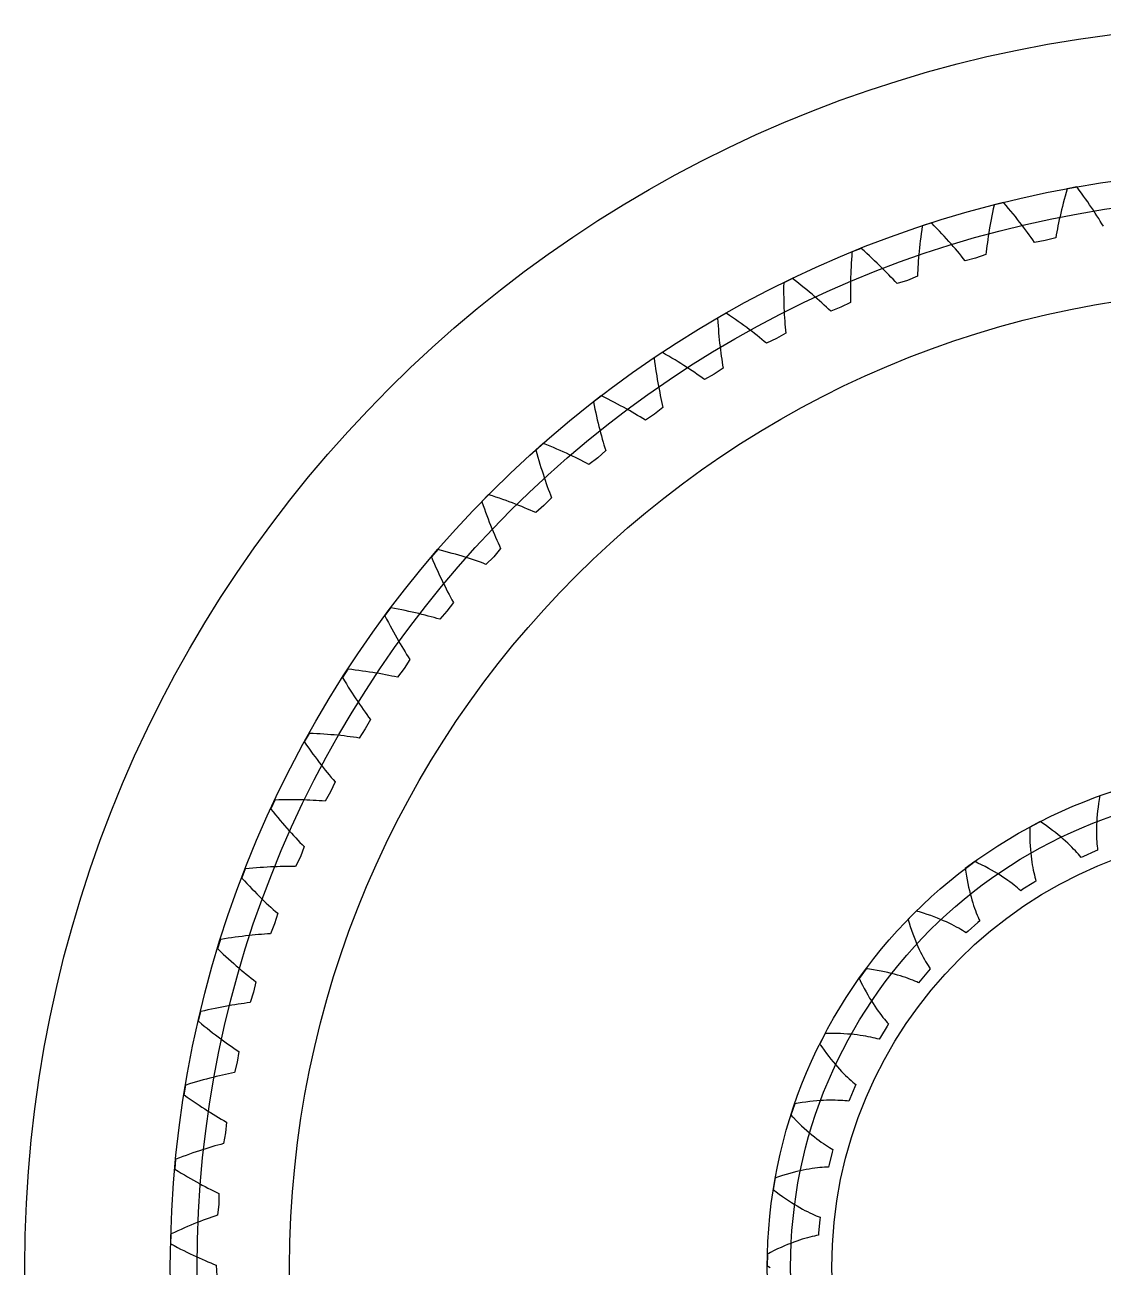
# Model space of a CAD drawing. Extents: x -107 to 107, y -107 to 107.
# Drawn here: x -106.8 to -14.1, y 0 to 106.8 of the extents above; entities that cross this region are included whole.
import ezdxf

# ---------------------------------------------------------------- set-up
doc = ezdxf.new("R2010")
doc.units = 0
for name, color, linetype in [('planetgear', 7, 'CONTINUOUS'), ('planetgear_guides', 5, 'CONTINUOUS'), ('ringgear', 7, 'CONTINUOUS'), ('ringgear_guides', 5, 'CONTINUOUS')]:
    doc.layers.add(name, color=color, linetype=linetype)

msp = doc.modelspace()

# ---------------------------------------------------------------- linework, layer by layer
at = {"layer": 'planetgear'}
msp.add_lwpolyline([(-13.470761, 40.835507), (-14.431628, 40.505902), (-14.43191, 40.505666), (-14.433821, 40.494596), (-14.437619, 40.472485), (-14.452505, 40.38442), (-14.480827, 40.210112), (-14.531822, 39.868863), (-14.575578, 39.537562), (-14.612448, 39.216352), (-14.64279, 38.90537), (-14.666963, 38.60474), (-14.685328, 38.314581), (-14.698249, 38.034999), (-14.706092, 37.766093), (-14.709224, 37.507951), (-14.708014, 37.260652), (-14.702832, 37.024267), (-14.69405, 36.798856), (-14.682039, 36.58447), (-14.667172, 36.38115), (-14.649823, 36.188928), (-14.630364, 36.007827), (-14.60917, 35.83786), (-14.810451, 35.753889), (-15.830956, 35.31389), (-16.030192, 35.225175), (-16.139233, 35.357267), (-16.257561, 35.49574), (-16.385423, 35.640313), (-16.52306, 35.7907), (-16.670704, 35.946607), (-16.828581, 36.107735), (-16.996909, 36.273778), (-17.175899, 36.444425), (-17.365755, 36.619359), (-17.566672, 36.798257), (-17.778838, 36.980791), (-18.002432, 37.166628), (-18.237627, 37.355429), (-18.484584, 37.546852), (-18.74346, 37.740548), (-19.014401, 37.936166), (-19.297545, 38.133348), (-19.443734, 38.232414), (-19.517989, 38.282045), (-19.536674, 38.294463), (-19.546035, 38.300673), (-19.5464, 38.30063), (-20.445693, 37.828212), (-20.445935, 37.827936), (-20.446134, 37.816704), (-20.446512, 37.794273), (-20.447781, 37.704967), (-20.449163, 37.528379), (-20.447469, 37.183345), (-20.440139, 36.849247), (-20.427545, 36.526173), (-20.41006, 36.214204), (-20.388058, 35.913408), (-20.361915, 35.623846), (-20.332007, 35.345568), (-20.29871, 35.078616), (-20.2624, 34.823021), (-20.223454, 34.578806), (-20.182249, 34.345982), (-20.139161, 34.124553), (-20.094565, 33.914513), (-20.048836, 33.715845), (-20.002347, 33.528525), (-19.955472, 33.352516), (-19.90858, 33.187776), (-20.094684, 33.074063), (-21.036064, 32.483442), (-21.219423, 32.365354), (-21.347349, 32.479253), (-21.485429, 32.59804), (-21.633861, 32.721401), (-21.792841, 32.849015), (-21.962554, 32.980557), (-22.143177, 33.115697), (-22.334878, 33.254099), (-22.53782, 33.395423), (-22.752155, 33.539326), (-22.978026, 33.685457), (-23.215569, 33.833465), (-23.46491, 33.982992), (-23.726169, 34.133678), (-23.999453, 34.28516), (-24.284863, 34.437069), (-24.582489, 34.589035), (-24.892414, 34.740685), (-25.052012, 34.816274), (-25.132973, 34.853989), (-25.153335, 34.863408), (-25.163534, 34.868117), (-25.163888, 34.868019), (-25.980527, 34.263861), (-25.980725, 34.263551), (-25.979207, 34.252421), (-25.976156, 34.230194), (-25.963778, 34.141741), (-25.938188, 33.967012), (-25.883844, 33.626281), (-25.8256, 33.297217), (-25.763837, 32.979852), (-25.698935, 32.674208), (-25.631275, 32.380295), (-25.561237, 32.098117), (-25.4892, 31.827666), (-25.415543, 31.568926), (-25.340642, 31.321869), (-25.264874, 31.086461), (-25.188611, 30.862656), (-25.112227, 30.650399), (-25.036091, 30.449628), (-24.960572, 30.260269), (-24.886034, 30.082241), (-24.81284, 29.91545), (-24.74135, 29.759799), (-24.907915, 29.61901), (-25.748105, 28.89161), (-25.911289, 28.746916), (-26.055102, 28.839952), (-26.209696, 28.93627), (-26.37522, 29.035527), (-26.551817, 29.137377), (-26.739621, 29.241471), (-26.938755, 29.347455), (-27.149337, 29.454972), (-27.371474, 29.563661), (-27.605263, 29.673159), (-27.850794, 29.783099), (-28.108146, 29.893111), (-28.377391, 30.002824), (-28.65859, 30.111863), (-28.951794, 30.219853), (-29.257048, 30.326414), (-29.574384, 30.431167), (-29.903826, 30.53373), (-30.073092, 30.584071), (-30.158862, 30.608985), (-30.180423, 30.615186), (-30.191221, 30.618282), (-30.191556, 30.618131), (-30.906401, 29.896394), (-30.906549, 29.896057), (-30.903349, 29.88529), (-30.896941, 29.863789), (-30.871205, 29.778263), (-30.819243, 29.609488), (-30.713524, 29.281045), (-30.605731, 28.964728), (-30.496246, 28.660511), (-30.385448, 28.368356), (-30.273716, 28.088216), (-30.161425, 27.820037), (-30.048948, 27.563752), (-29.936657, 27.319287), (-29.824922, 27.086559), (-29.714106, 26.865476), (-29.604574, 26.655935), (-29.496684, 26.457826), (-29.390793, 26.27103), (-29.287253, 26.095418), (-29.186412, 25.930854), (-29.088616, 25.777192), (-28.994204, 25.634277), (-29.137325, 25.469713), (-29.856631, 24.622583), (-29.995815, 24.454675), (-30.152146, 24.524667), (-30.31963, 24.596257), (-30.498366, 24.669084), (-30.688441, 24.742783), (-30.889933, 24.816989), (-31.102913, 24.891333), (-31.327439, 24.965445), (-31.563564, 25.038951), (-31.811328, 25.111478), (-32.070763, 25.182649), (-32.341893, 25.252088), (-32.62473, 25.319415), (-32.919278, 25.384252), (-33.225531, 25.446218), (-33.543473, 25.504934), (-33.873081, 25.560018), (-34.214318, 25.61109), (-34.389285, 25.635002), (-34.477852, 25.646532), (-34.500107, 25.649369), (-34.511251, 25.65078), (-34.51156, 25.65058), (-35.107854, 24.828181), (-35.107949, 24.827826), (-35.103143, 24.817673), (-35.093528, 24.797402), (-35.055039, 24.716807), (-34.977922, 24.557942), (-34.823305, 24.249486), (-34.66849, 23.953331), (-34.51385, 23.669392), (-34.359753, 23.397574), (-34.206567, 23.137773), (-34.054654, 22.889878), (-33.904374, 22.653766), (-33.756082, 22.429307), (-33.61013, 22.216363), (-33.466865, 22.014787), (-33.32663, 21.824422), (-33.189764, 21.645104), (-33.056599, 21.476661), (-32.927465, 21.318913), (-32.802686, 21.171671), (-32.68258, 21.034738), (-32.567458, 20.90791), (-32.683782, 20.723427), (-33.265344, 19.776423), (-33.377266, 19.589236), (-33.542448, 19.634545), (-33.718898, 19.67973), (-33.906656, 19.724419), (-34.105753, 19.76824), (-34.316212, 19.810819), (-34.538044, 19.85178), (-34.771252, 19.890749), (-35.01583, 19.92735), (-35.271761, 19.961206), (-35.539021, 19.99194), (-35.817572, 20.019177), (-36.107372, 20.042541), (-36.408365, 20.061655), (-36.720489, 20.076146), (-37.043668, 20.08564), (-37.377821, 20.089764), (-37.722855, 20.088147), (-37.899422, 20.085071), (-37.988711, 20.082946), (-38.011138, 20.082352), (-38.022367, 20.082046), (-38.022642, 20.081801), (-38.486409, 19.178017), (-38.486448, 19.177651), (-38.480149, 19.16835), (-38.467553, 19.149785), (-38.417211, 19.07601), (-38.316747, 18.930778), (-38.116857, 18.649539), (-37.918649, 18.380488), (-37.722478, 18.123482), (-37.528694, 17.878372), (-37.337645, 17.645), (-37.149671, 17.423199), (-36.96511, 17.212795), (-36.784293, 17.013603), (-36.607545, 16.825435), (-36.435189, 16.64809), (-36.267538, 16.481363), (-36.104903, 16.325039), (-35.947587, 16.178898), (-35.795886, 16.04271), (-35.650093, 15.916241), (-35.510491, 15.799247), (-35.377359, 15.691479), (-35.464158, 15.491401), (-35.894345, 14.466721), (-35.976381, 14.264643), (-36.146544, 14.284206), (-36.327824, 14.301926), (-36.520203, 14.31743), (-36.723656, 14.330346), (-36.938148, 14.340299), (-37.163633, 14.346918), (-37.400056, 14.349832), (-37.647355, 14.348669), (-37.905455, 14.34306), (-38.174274, 14.332637), (-38.453719, 14.317034), (-38.743689, 14.295886), (-39.044072, 14.26883), (-39.354749, 14.235506), (-39.67559, 14.195555), (-40.006457, 14.148623), (-40.347201, 14.094356), (-40.521228, 14.064363), (-40.609147, 14.048633), (-40.63122, 14.044623), (-40.642271, 14.042606), (-40.642505, 14.042322), (-40.962875, 13.078336), (-40.962858, 13.077968), (-40.955213, 13.069738), (-40.93993, 13.053313), (-40.878917, 12.988087), (-40.757461, 12.859893), (-40.516983, 12.612464), (-40.280027, 12.376822), (-40.046923, 12.152773), (-39.817995, 11.940117), (-39.59356, 11.738644), (-39.373932, 11.548136), (-39.159416, 11.36837), (-38.950311, 11.199115), (-38.746911, 11.040132), (-38.549503, 10.891176), (-38.358366, 10.751994), (-38.173775, 10.622329), (-37.995993, 10.501915), (-37.825282, 10.39048), (-37.661892, 10.287748), (-37.506067, 10.193436), (-37.358044, 10.107253), (-37.413284, 9.89627), (-37.682013, 8.817931), (-37.732241, 8.605699), (-37.903396, 8.599057), (-38.085256, 8.588897), (-38.277747, 8.574853), (-38.480787, 8.55656), (-38.694285, 8.533655), (-38.918137, 8.505776), (-39.152235, 8.472566), (-39.396458, 8.433667), (-39.650677, 8.388725), (-39.914754, 8.337389), (-40.188543, 8.279312), (-40.471886, 8.214148), (-40.764619, 8.141556), (-41.066568, 8.061197), (-41.377551, 7.972739), (-41.697375, 7.87585), (-42.025842, 7.770205), (-42.193252, 7.713998), (-42.277739, 7.685031), (-42.298941, 7.677699), (-42.309555, 7.674019), (-42.309742, 7.673702), (-42.479206, 6.67211), (-42.479133, 6.671749), (-42.470321, 6.664783), (-42.452711, 6.650883), (-42.382456, 6.595735), (-42.242854, 6.487584), (-41.967424, 6.279763), (-41.697275, 6.083053), (-41.432702, 5.897214), (-41.173995, 5.721996), (-40.921436, 5.557143), (-40.675301, 5.402394), (-40.435857, 5.257481), (-40.203367, 5.122129), (-39.978082, 4.996058), (-39.760249, 4.878982), (-39.550107, 4.770608), (-39.347885, 4.67064), (-39.153806, 4.578775), (-38.968085, 4.494706), (-38.790928, 4.418119), (-38.622532, 4.348699), (-38.463089, 4.286122), (-38.485475, 4.069179), (-38.586447, 2.962456), (-38.603689, 2.745044), (-38.771824, 2.712354), (-38.950002, 2.674552), (-39.138093, 2.631289), (-39.335962, 2.582216), (-39.54346, 2.526989), (-39.760434, 2.465266), (-39.986719, 2.39671), (-40.222141, 2.320986), (-40.466521, 2.237765), (-40.719667, 2.14672), (-40.981381, 2.04753), (-41.251456, 1.939877), (-41.529677, 1.82345), (-41.815821, 1.697941), (-42.109656, 1.563048), (-42.410943, 1.418474), (-42.719433, 1.263927), (-42.876301, 1.182824), (-42.955376, 1.141299), (-42.975211, 1.130816), (-42.985138, 1.125559), (-42.985275, 1.125218), (-42.999861, 0.109495), (-42.999734, 0.10915), (-42.989961, 0.10361), (-42.970436, 0.092562), (-42.892585, 0.048784), (-42.738111, -0.03679)], dxfattribs=at)
at = {"layer": 'planetgear_guides'}
for radius in [43, 41, 37.455364]:
    msp.add_circle((0, 0), radius, dxfattribs=at)
at = {"layer": 'ringgear'}
msp.add_lwpolyline([(-14.106644, 89.478945), (-14.240254, 89.700618), (-14.378073, 89.925397), (-14.520154, 90.15323), (-14.666552, 90.384065), (-14.81732, 90.61785), (-14.972512, 90.854532), (-15.13218, 91.094056), (-15.296375, 91.336368), (-15.46515, 91.581413), (-15.638554, 91.829135), (-15.816639, 92.079478), (-15.999453, 92.332384), (-16.187046, 92.587797), (-16.379467, 92.845657), (-16.391654, 92.861853), (-16.393179, 92.863879), (-16.393512, 92.864109), (-17.214127, 92.715499), (-17.214357, 92.715167), (-17.215075, 92.712736), (-17.220809, 92.693294), (-17.310579, 92.38433), (-17.396688, 92.079351), (-17.479201, 91.778395), (-17.558183, 91.481499), (-17.633701, 91.188698), (-17.705822, 90.900028), (-17.774613, 90.615523), (-17.840142, 90.335217), (-17.902476, 90.059142), (-17.961683, 89.787332), (-18.017832, 89.519816), (-18.070991, 89.256626), (-18.121229, 88.997791), (-18.168616, 88.74334), (-18.213221, 88.493301), (-19.115413, 88.253561), (-19.115413, 88.253561), (-20.035949, 88.098505), (-20.180017, 88.307678), (-20.328444, 88.519716), (-20.48128, 88.734566), (-20.638578, 88.952172), (-20.800388, 89.172478), (-20.966758, 89.39543), (-21.13774, 89.620969), (-21.313381, 89.849038), (-21.49373, 90.07958), (-21.678833, 90.312537), (-21.868739, 90.547847), (-22.063492, 90.785454), (-22.263139, 91.025295), (-22.467725, 91.26731), (-22.677294, 91.511438), (-22.690558, 91.526765), (-22.692218, 91.528681), (-22.692565, 91.528889), (-23.501126, 91.324625), (-23.501333, 91.324277), (-23.501883, 91.321803), (-23.506277, 91.302015), (-23.574754, 90.987645), (-23.63985, 90.677501), (-23.701632, 90.371616), (-23.760169, 90.070022), (-23.81553, 89.77275), (-23.867783, 89.479831), (-23.916999, 89.191295), (-23.963246, 88.90717), (-24.006594, 88.627486), (-24.047115, 88.352268), (-24.084877, 88.081544), (-24.119951, 87.81534), (-24.152409, 87.55368), (-24.182321, 87.296589), (-24.209758, 87.044089), (-25.093487, 86.743339), (-25.093487, 86.743339), (-26.001295, 86.525825), (-26.159302, 86.724679), (-26.321852, 86.926094), (-26.488995, 87.130013), (-26.660776, 87.336377), (-26.837242, 87.545128), (-27.01844, 87.756206), (-27.204414, 87.969551), (-27.39521, 88.185103), (-27.590871, 88.4028), (-27.79144, 88.622581), (-27.996961, 88.844384), (-28.207476, 89.068146), (-28.423025, 89.293803), (-28.643649, 89.521293), (-28.869389, 89.750551), (-28.883669, 89.764936), (-28.885455, 89.766735), (-28.885816, 89.766918), (-29.678552, 89.507952), (-29.678735, 89.507592), (-29.679115, 89.505085), (-29.682148, 89.485044), (-29.729012, 89.166734), (-29.772791, 88.85287), (-29.813555, 88.543482), (-29.851374, 88.238596), (-29.886319, 87.93824), (-29.918461, 87.642438), (-29.947872, 87.351216), (-29.974622, 87.064597), (-29.998783, 86.782607), (-30.020427, 86.505265), (-30.039626, 86.232596), (-30.056453, 85.964618), (-30.070978, 85.701354), (-30.083276, 85.44282), (-30.093418, 85.189037), (-30.954563, 84.82868), (-30.954563, 84.82868), (-31.845411, 84.549723), (-32.01662, 84.73733), (-32.192536, 84.927182), (-32.373205, 85.11922), (-32.558668, 85.31338), (-32.748969, 85.509602), (-32.944149, 85.707822), (-33.144249, 85.907979), (-33.34931, 86.110008), (-33.559371, 86.313845), (-33.774471, 86.519427), (-33.994649, 86.726687), (-34.219943, 86.935561), (-34.450389, 87.145983), (-34.686023, 87.357887), (-34.926882, 87.571205), (-34.94211, 87.584582), (-34.944015, 87.586255), (-34.944388, 87.586413), (-35.717603, 87.273953), (-35.717761, 87.27358), (-35.717969, 87.271054), (-35.719628, 87.250852), (-35.74466, 86.930086), (-35.766918, 86.613967), (-35.786474, 86.302518), (-35.803398, 85.995762), (-35.817765, 85.693721), (-35.829646, 85.396415), (-35.839114, 85.103865), (-35.846242, 84.816089), (-35.851103, 84.533107), (-35.853771, 84.254935), (-35.854317, 83.981591), (-35.852817, 83.71309), (-35.849343, 83.449448), (-35.843969, 83.190678), (-35.836769, 82.936794), (-36.671315, 82.518511), (-36.671315, 82.518511), (-37.541049, 82.17941), (-37.724661, 82.354896), (-37.913124, 82.532301), (-38.106477, 82.711562), (-38.304758, 82.892613), (-38.508005, 83.075391), (-38.716257, 83.25983), (-38.92955, 83.445864), (-39.147919, 83.633428), (-39.371401, 83.822455), (-39.600029, 84.012878), (-39.833838, 84.20463), (-40.072861, 84.397643), (-40.317129, 84.591848), (-40.566675, 84.787177), (-40.82153, 84.983561), (-40.837635, 84.995869), (-40.83965, 84.997407), (-40.840032, 84.99754), (-41.590122, 84.633042), (-41.590255, 84.632659), (-41.59029, 84.630124), (-41.590566, 84.609857), (-41.59365, 84.28813), (-41.594284, 83.971229), (-41.592539, 83.659171), (-41.588491, 83.351976), (-41.582212, 83.049658), (-41.573776, 82.752235), (-41.563258, 82.45972), (-41.550731, 82.172129), (-41.53627, 81.889475), (-41.519947, 81.61177), (-41.501839, 81.339025), (-41.482019, 81.071253), (-41.460562, 80.808462), (-41.437541, 80.550662), (-41.413032, 80.297861), (-42.217088, 79.823602), (-42.217088, 79.823602), (-43.061653, 79.425939), (-43.256813, 79.588486), (-43.456943, 79.752616), (-43.662078, 79.918264), (-43.872252, 80.085362), (-44.087499, 80.253843), (-44.307852, 80.423641), (-44.533343, 80.594686), (-44.764004, 80.766911), (-44.999864, 80.940246), (-45.240954, 81.114623), (-45.487304, 81.289973), (-45.73894, 81.466224), (-45.995893, 81.643307), (-46.258187, 81.821151), (-46.525849, 81.999685), (-46.542757, 82.010865), (-46.544872, 82.012262), (-46.545262, 82.012368), (-47.268729, 81.597532), (-47.268835, 81.597141), (-47.268697, 81.59461), (-47.267589, 81.574371), (-47.248711, 81.253184), (-47.227717, 80.936978), (-47.204681, 80.625767), (-47.179678, 80.319564), (-47.152783, 80.01838), (-47.12407, 79.722225), (-47.093615, 79.431111), (-47.061491, 79.145045), (-47.027774, 78.864036), (-46.992539, 78.588092), (-46.95586, 78.31722), (-46.917813, 78.051424), (-46.878472, 77.79071), (-46.837912, 77.535082), (-46.796209, 77.284543), (-47.566025, 76.756519), (-47.566025, 76.756519), (-48.381485, 76.302148), (-48.587282, 76.450997), (-48.798146, 76.601088), (-49.014107, 76.75235), (-49.235194, 76.904716), (-49.461437, 77.058116), (-49.692864, 77.21248), (-49.929502, 77.367738), (-50.171377, 77.523821), (-50.418517, 77.680657), (-50.670945, 77.838175), (-50.928686, 77.996303), (-51.191764, 78.154972), (-51.460202, 78.314107), (-51.734021, 78.473637), (-52.013243, 78.633489), (-52.030874, 78.643489), (-52.033079, 78.644739), (-52.033476, 78.644818), (-52.726947, 78.181577), (-52.727026, 78.18118), (-52.726716, 78.178664), (-52.72423, 78.158548), (-52.683477, 77.839398), (-52.640953, 77.525362), (-52.596733, 77.216449), (-52.550893, 76.912666), (-52.503507, 76.614019), (-52.45465, 76.320514), (-52.404399, 76.032156), (-52.352829, 75.74895), (-52.300014, 75.470897), (-52.24603, 75.198001), (-52.190951, 74.930263), (-52.134854, 74.667683), (-52.077813, 74.410262), (-52.019903, 74.157998), (-51.9612, 73.910889), (-52.693188, 73.331562), (-52.693188, 73.331562), (-53.475739, 72.8226), (-53.691215, 72.957059), (-53.911829, 73.09241), (-54.137609, 73.228582), (-54.368579, 73.365505), (-54.604763, 73.503108), (-54.846184, 73.641319), (-55.092866, 73.780067), (-55.344829, 73.919279), (-55.602095, 74.058884), (-55.864684, 74.198808), (-56.132616, 74.33898), (-56.405908, 74.479325), (-56.68458, 74.61977), (-56.968647, 74.760242), (-57.258127, 74.900667), (-57.2764, 74.90944), (-57.278685, 74.910537), (-57.279086, 74.910588), (-57.939328, 74.401104), (-57.93938, 74.400702), (-57.938899, 74.398213), (-57.935045, 74.378314), (-57.872608, 74.062689), (-57.808753, 73.752287), (-57.743555, 73.447111), (-57.67709, 73.147165), (-57.609434, 72.852448), (-57.540663, 72.562961), (-57.470851, 72.278705), (-57.400073, 71.999678), (-57.328407, 71.725878), (-57.255925, 71.457302), (-57.182704, 71.193947), (-57.108819, 70.935808), (-57.034344, 70.682879), (-56.959354, 70.435155), (-56.883923, 70.192628), (-57.574671, 69.564699), (-57.574671, 69.564699), (-58.320665, 69.003521), (-58.544814, 69.122961), (-58.774151, 69.242941), (-59.008697, 69.363388), (-59.248473, 69.48423), (-59.493496, 69.605394), (-59.743787, 69.726808), (-59.999361, 69.848398), (-60.260237, 69.970091), (-60.526431, 70.091814), (-60.797956, 70.213493), (-61.074829, 70.335053), (-61.357062, 70.456421), (-61.644668, 70.577522), (-61.93766, 70.698281), (-62.236047, 70.818623), (-62.254876, 70.826129), (-62.257231, 70.827067), (-62.257635, 70.827091), (-62.881569, 70.273738), (-62.881593, 70.273334), (-62.880943, 70.270884), (-62.875741, 70.251293), (-62.79191, 69.940665), (-62.707021, 69.635344), (-62.621149, 69.33533), (-62.534371, 69.040618), (-62.44676, 68.751205), (-62.358394, 68.467087), (-62.269346, 68.188257), (-62.179692, 67.914711), (-62.089508, 67.64644), (-61.998867, 67.383436), (-61.907845, 67.125692), (-61.816516, 66.873196), (-61.724954, 66.62594), (-61.633233, 66.38391), (-61.541428, 66.147097), (-62.187714, 65.473493), (-62.187714, 65.473493), (-62.893672, 64.862715), (-63.12545, 64.96658), (-63.36244, 65.07063), (-63.604659, 65.17479), (-63.852122, 65.278988), (-64.104843, 65.383148), (-64.362836, 65.487199), (-64.626112, 65.591064), (-64.894685, 65.694671), (-65.168564, 65.797944), (-65.44776, 65.90081), (-65.732283, 66.003192), (-66.022141, 66.105017), (-66.317341, 66.206208), (-66.61789, 66.306691), (-66.923795, 66.406391), (-66.943091, 66.412594), (-66.945505, 66.413369), (-66.94591, 66.413366), (-67.530627, 65.818724), (-67.530624, 65.818319), (-67.529808, 65.815919), (-67.523281, 65.796729), (-67.418447, 65.492546), (-67.31292, 65.19373), (-67.206775, 64.900275), (-67.100087, 64.612172), (-66.992931, 64.329413), (-66.885381, 64.051987), (-66.777513, 63.779884), (-66.669401, 63.513094), (-66.561119, 63.251602), (-66.452742, 62.995398), (-66.344343, 62.744465), (-66.235995, 62.498791), (-66.127773, 62.258359), (-66.01975, 62.023154), (-65.911998, 61.793157), (-66.510809, 61.077019), (-66.510809, 61.077019), (-67.173441, 60.419489), (-67.411766, 60.507295), (-67.655305, 60.59493), (-67.904067, 60.682317), (-68.158064, 60.769384), (-68.417304, 60.856056), (-68.681795, 60.942258), (-68.951546, 61.027914), (-69.226563, 61.112952), (-69.506852, 61.197294), (-69.792417, 61.280867), (-70.083263, 61.363594), (-70.379394, 61.445401), (-70.680811, 61.526211), (-70.987517, 61.60595), (-71.299512, 61.684541), (-71.319187, 61.689413), (-71.321648, 61.690022), (-71.322052, 61.689991), (-71.864826, 61.056832), (-71.864795, 61.056429), (-71.863818, 61.05409), (-71.855996, 61.03539), (-71.730649, 60.73907), (-71.604976, 60.448152), (-71.479052, 60.162625), (-71.352952, 59.882474), (-71.226749, 59.607687), (-71.100518, 59.338247), (-70.974332, 59.07414), (-70.848266, 58.815349), (-70.722392, 58.561857), (-70.596783, 58.313645), (-70.471512, 58.070695), (-70.346652, 57.832988), (-70.222275, 57.600502), (-70.098453, 57.373216), (-69.975257, 57.151109), (-70.5238, 56.395776), (-70.5238, 56.395776), (-71.140016, 55.694559), (-71.383778, 55.765897), (-71.632729, 55.836707), (-71.886875, 55.906915), (-72.146221, 55.976446), (-72.410771, 56.045224), (-72.680529, 56.113176), (-72.955497, 56.180224), (-73.235675, 56.246296), (-73.521066, 56.311314), (-73.811669, 56.375204), (-74.107483, 56.43789), (-74.408505, 56.499297), (-74.714735, 56.55935), (-75.026167, 56.617972), (-75.342798, 56.675089), (-75.36276, 56.678607), (-75.365257, 56.679046), (-75.365657, 56.678988), (-75.863958, 56.010265), (-75.8639, 56.009865), (-75.862765, 56.007598), (-75.853685, 55.989476), (-75.708409, 55.7024), (-75.563176, 55.420737), (-75.418061, 55.144469), (-75.273136, 54.873577), (-75.128475, 54.608042), (-74.984151, 54.347845), (-74.840237, 54.092965), (-74.696804, 53.84338), (-74.553924, 53.599069), (-74.41167, 53.360008), (-74.270111, 53.126173), (-74.129321, 52.89754), (-73.989368, 52.674084), (-73.850324, 52.455778), (-73.712258, 52.242596), (-74.207977, 51.451591), (-74.207977, 51.451591), (-74.774903, 50.709956), (-75.022965, 50.764493), (-75.276168, 50.818149), (-75.534513, 50.87085), (-75.797999, 50.92252), (-76.066627, 50.973084), (-76.340393, 51.022468), (-76.619295, 51.070596), (-76.903329, 51.117393), (-77.192491, 51.162784), (-77.486777, 51.206694), (-77.786179, 51.249047), (-78.09069, 51.289769), (-78.400304, 51.328783), (-78.715011, 51.366016), (-79.034802, 51.401392), (-79.054957, 51.40354), (-79.057478, 51.403807), (-79.057874, 51.403722), (-79.509378, 50.702553), (-79.509292, 50.702157), (-79.508005, 50.699973), (-79.49771, 50.682513), (-79.333181, 50.406021), (-79.169066, 50.134925), (-79.005435, 49.869204), (-78.842362, 49.608833), (-78.679918, 49.35379), (-78.518174, 49.104048), (-78.357201, 48.859583), (-78.19707, 48.620369), (-78.037851, 48.386377), (-77.879614, 48.157581), (-77.722429, 47.933952), (-77.566364, 47.71546), (-77.411488, 47.502076), (-77.25787, 47.293768), (-77.105578, 47.090504), (-77.546162, 46.267514), (-77.546162, 46.267514), (-78.061155, 45.48892), (-78.312361, 45.526401), (-78.568635, 45.562653), (-78.829974, 45.5976), (-79.096372, 45.631169), (-79.367824, 45.663284), (-79.644322, 45.69387), (-79.925858, 45.722853), (-80.212424, 45.750158), (-80.50401, 45.77571), (-80.800606, 45.799435), (-81.1022, 45.821257), (-81.408781, 45.841103), (-81.720335, 45.858898), (-82.036849, 45.874568), (-82.358308, 45.888038), (-82.378563, 45.888805), (-82.381097, 45.8889), (-82.381486, 45.888788), (-82.784088, 45.158442), (-82.783975, 45.158053), (-82.782542, 45.155962), (-82.771079, 45.139245), (-82.588066, 44.874625), (-82.405833, 44.615361), (-82.22445, 44.361425), (-82.043989, 44.11279), (-81.864519, 43.869427), (-81.686109, 43.631306), (-81.508829, 43.398396), (-81.332746, 43.170667), (-81.15793, 42.948086), (-80.984449, 42.730622), (-80.812369, 42.518241), (-80.641757, 42.310909), (-80.472681, 42.108591), (-80.305205, 41.911251), (-80.139397, 41.718855), (-80.52279, 40.867716), (-80.52279, 40.867716), (-80.98345, 40.055793), (-81.236628, 40.076044), (-81.494779, 40.094722), (-81.757893, 40.111754), (-82.025962, 40.127065), (-82.298972, 40.140581), (-82.576913, 40.152227), (-82.85977, 40.161929), (-83.147531, 40.169614), (-83.440181, 40.175208), (-83.737705, 40.178637), (-84.040085, 40.179827), (-84.347305, 40.178705), (-84.659348, 40.175198), (-84.976193, 40.169231), (-85.297823, 40.160732), (-85.318083, 40.160116), (-85.320617, 40.160038), (-85.320997, 40.159899), (-85.67282, 39.403781), (-85.672681, 39.403401), (-85.671109, 39.401412), (-85.658532, 39.385516), (-85.457887, 39.134003), (-85.258385, 38.887779), (-85.060097, 38.646814), (-84.863089, 38.411074), (-84.667429, 38.180525), (-84.473185, 37.955134), (-84.280424, 37.734865), (-84.089211, 37.519683), (-83.899614, 37.309551), (-83.711696, 37.104433), (-83.525524, 36.90429), (-83.341161, 36.709084), (-83.158672, 36.518776), (-82.97812, 36.333326), (-82.799569, 36.152693), (-83.123985, 35.277375), (-83.123985, 35.277375), (-83.528163, 34.435907), (-83.782133, 34.438834), (-84.040956, 34.439852), (-84.30462, 34.438889), (-84.573108, 34.43587), (-84.846404, 34.430723), (-85.124492, 34.423375), (-85.407352, 34.413752), (-85.694967, 34.401782), (-85.987316, 34.387391), (-86.28438, 34.370508), (-86.586137, 34.351061), (-86.892564, 34.328976), (-87.20364, 34.304182), (-87.51934, 34.276607), (-87.839639, 34.246179), (-87.85981, 34.244181), (-87.862333, 34.243931), (-87.862702, 34.243766), (-88.162106, 33.465402), (-88.161941, 33.465032), (-88.160237, 33.463155), (-88.146605, 33.448155), (-87.929263, 33.21092), (-87.713424, 32.978885), (-87.499154, 32.752013), (-87.286518, 32.530266), (-87.075581, 32.313608), (-86.866409, 32.101998), (-86.659065, 31.895397), (-86.453614, 31.693765), (-86.250118, 31.497062), (-86.048641, 31.305246), (-85.849244, 31.118274), (-85.65199, 30.936105), (-85.456939, 30.758694), (-85.264153, 30.585997), (-85.073691, 30.41797), (-85.337617, 29.522553), (-85.337617, 29.522553), (-85.683429, 28.655466), (-85.937006, 28.641054), (-86.195296, 28.624407), (-86.458279, 28.605453), (-86.725935, 28.584119), (-86.998243, 28.560334), (-87.275181, 28.534025), (-87.556725, 28.505122), (-87.842853, 28.473552), (-88.133538, 28.439244), (-88.428758, 28.402129), (-88.728484, 28.362133), (-89.03269, 28.319189), (-89.341348, 28.273224), (-89.65443, 28.224169), (-89.971907, 28.171955), (-89.991894, 28.168585), (-89.994394, 28.168163), (-89.994751, 28.167973), (-90.240339, 27.370991), (-90.24015, 27.370634), (-90.238322, 27.368878), (-90.223697, 27.354842), (-89.990673, 27.132993), (-89.759503, 26.916228), (-89.53025, 26.704507), (-89.302977, 26.497788), (-89.077746, 26.296029), (-88.854621, 26.099187), (-88.633662, 25.907217), (-88.414929, 25.720076), (-88.198485, 25.537719), (-87.984387, 25.360099), (-87.772696, 25.187171), (-87.56347, 25.018887), (-87.356767, 24.8552), (-87.152645, 24.696062), (-86.95116, 24.541425), (-87.153365, 23.630085), (-87.153365, 23.630085), (-87.4392, 22.741419), (-87.691202, 22.709736), (-87.947753, 22.675502), (-88.20883, 22.638645), (-88.474406, 22.599096), (-88.744456, 22.556783), (-89.018953, 22.511637), (-89.297869, 22.463587), (-89.581174, 22.412565), (-89.868842, 22.358501), (-90.160839, 22.301325), (-90.457137, 22.240969), (-90.757704, 22.177364), (-91.062506, 22.110443), (-91.37151, 22.040137), (-91.684683, 21.966379), (-91.704394, 21.961653), (-91.706859, 21.961061), (-91.707203, 21.960848), (-91.897831, 21.148965), (-91.897618, 21.148621), (-91.895673, 21.146994), (-91.880126, 21.133989), (-91.632505, 20.928559), (-91.387081, 20.728075), (-91.143914, 20.532492), (-90.903064, 20.341765), (-90.66459, 20.155847), (-90.428552, 19.97469), (-90.195007, 19.798247), (-89.964014, 19.626469), (-89.735629, 19.459307), (-89.50991, 19.296712), (-89.286911, 19.138633), (-89.066688, 18.98502), (-88.849297, 18.83582), (-88.634791, 18.690983), (-88.423223, 18.550456), (-88.562765, 17.627441), (-88.562765, 17.627441), (-88.787288, 16.721342), (-89.036541, 16.672535), (-89.290158, 16.620873), (-89.548111, 16.566286), (-89.810369, 16.508705), (-90.076902, 16.448062), (-90.347678, 16.384289), (-90.622664, 16.317318), (-90.901828, 16.247081), (-91.185135, 16.173511), (-91.47255, 16.096542), (-91.764038, 16.016107), (-92.059564, 15.932139), (-92.359088, 15.844574), (-92.662575, 15.753344), (-92.969984, 15.658386), (-92.989326, 15.652326), (-92.991745, 15.651568), (-92.992074, 15.651332), (-93.126852, 14.828332), (-93.126616, 14.828003), (-93.124565, 14.826513), (-93.108166, 14.814599), (-92.847104, 14.626546), (-92.588571, 14.443278), (-92.332623, 14.264746), (-92.079319, 14.090899), (-91.828714, 13.921688), (-91.580863, 13.757062), (-91.335822, 13.596968), (-91.093645, 13.441354), (-90.854385, 13.290167), (-90.618095, 13.143355), (-90.384829, 13.000862), (-90.154637, 12.862636), (-89.927571, 12.728619), (-89.70368, 12.598758), (-89.483016, 12.472996), (-89.559244, 11.542611), (-89.559244, 11.542611), (-89.721409, 10.623302), (-89.96675, 10.5576), (-90.21625, 10.48875), (-90.469877, 10.416687), (-90.727594, 10.341343), (-90.989367, 10.262653), (-91.25516, 10.18055), (-91.524935, 10.094969), (-91.798654, 10.005845), (-92.07628, 9.913113), (-92.357773, 9.81671), (-92.643093, 9.71657), (-92.932199, 9.612631), (-93.22505, 9.504829), (-93.521603, 9.393102), (-93.821816, 9.277387), (-93.840699, 9.270021), (-93.843061, 9.269099), (-93.843373, 9.268841), (-93.921673, 8.438562), (-93.921415, 8.438251), (-93.919267, 8.436904), (-93.902094, 8.426137), (-93.628807, 8.256338), (-93.358369, 8.09114), (-93.090835, 7.93049), (-92.826258, 7.774335), (-92.564689, 7.622621), (-92.306182, 7.475292), (-92.050787, 7.332293), (-91.798555, 7.193569), (-91.549535, 7.059062), (-91.303778, 6.928717), (-91.061331, 6.802475), (-90.822243, 6.68028), (-90.58656, 6.562072), (-90.35433, 6.447792), (-90.125598, 6.337382), (-90.138156, 5.403964), (-90.138156, 5.403964), (-90.237207, 4.475731), (-90.477493, 4.393439), (-90.721713, 4.307724), (-90.96983, 4.21852), (-91.221805, 4.125765), (-91.477598, 4.029394), (-91.737168, 3.929344), (-92.000474, 3.825553), (-92.267474, 3.717957), (-92.538124, 3.606496), (-92.812382, 3.491107), (-93.090203, 3.37173), (-93.371542, 3.248304), (-93.656353, 3.120769), (-93.94459, 2.989065), (-94.236207, 2.853132), (-94.254544, 2.844495), (-94.256837, 2.843414), (-94.25713, 2.843135), (-94.278588, 2.009448), (-94.278309, 2.009155), (-94.276075, 2.007958), (-94.258206, 1.998388), (-93.973969, 1.847634), (-93.692888, 1.701277), (-93.415015, 1.559259), (-93.140398, 1.421524), (-92.869086, 1.288013), (-92.601127, 1.158668), (-92.336569, 1.033432), (-92.075458, 0.912244), (-91.81784, 0.795045), (-91.56376, 0.681774), (-91.313264, 0.572372), (-91.066394, 0.466777), (-90.823194, 0.364928), (-90.583706, 0.266763), (-90.347972, 0.17222), (-90.296803, -0.75988)], dxfattribs=at)
msp.add_circle((0, 0), 106.8, dxfattribs=at)
at = {"layer": 'ringgear_guides'}
for radius in [94.3, 92, 84.046182]:
    msp.add_circle((0, 0), radius, dxfattribs=at)

doc.saveas('drawing.dxf')
